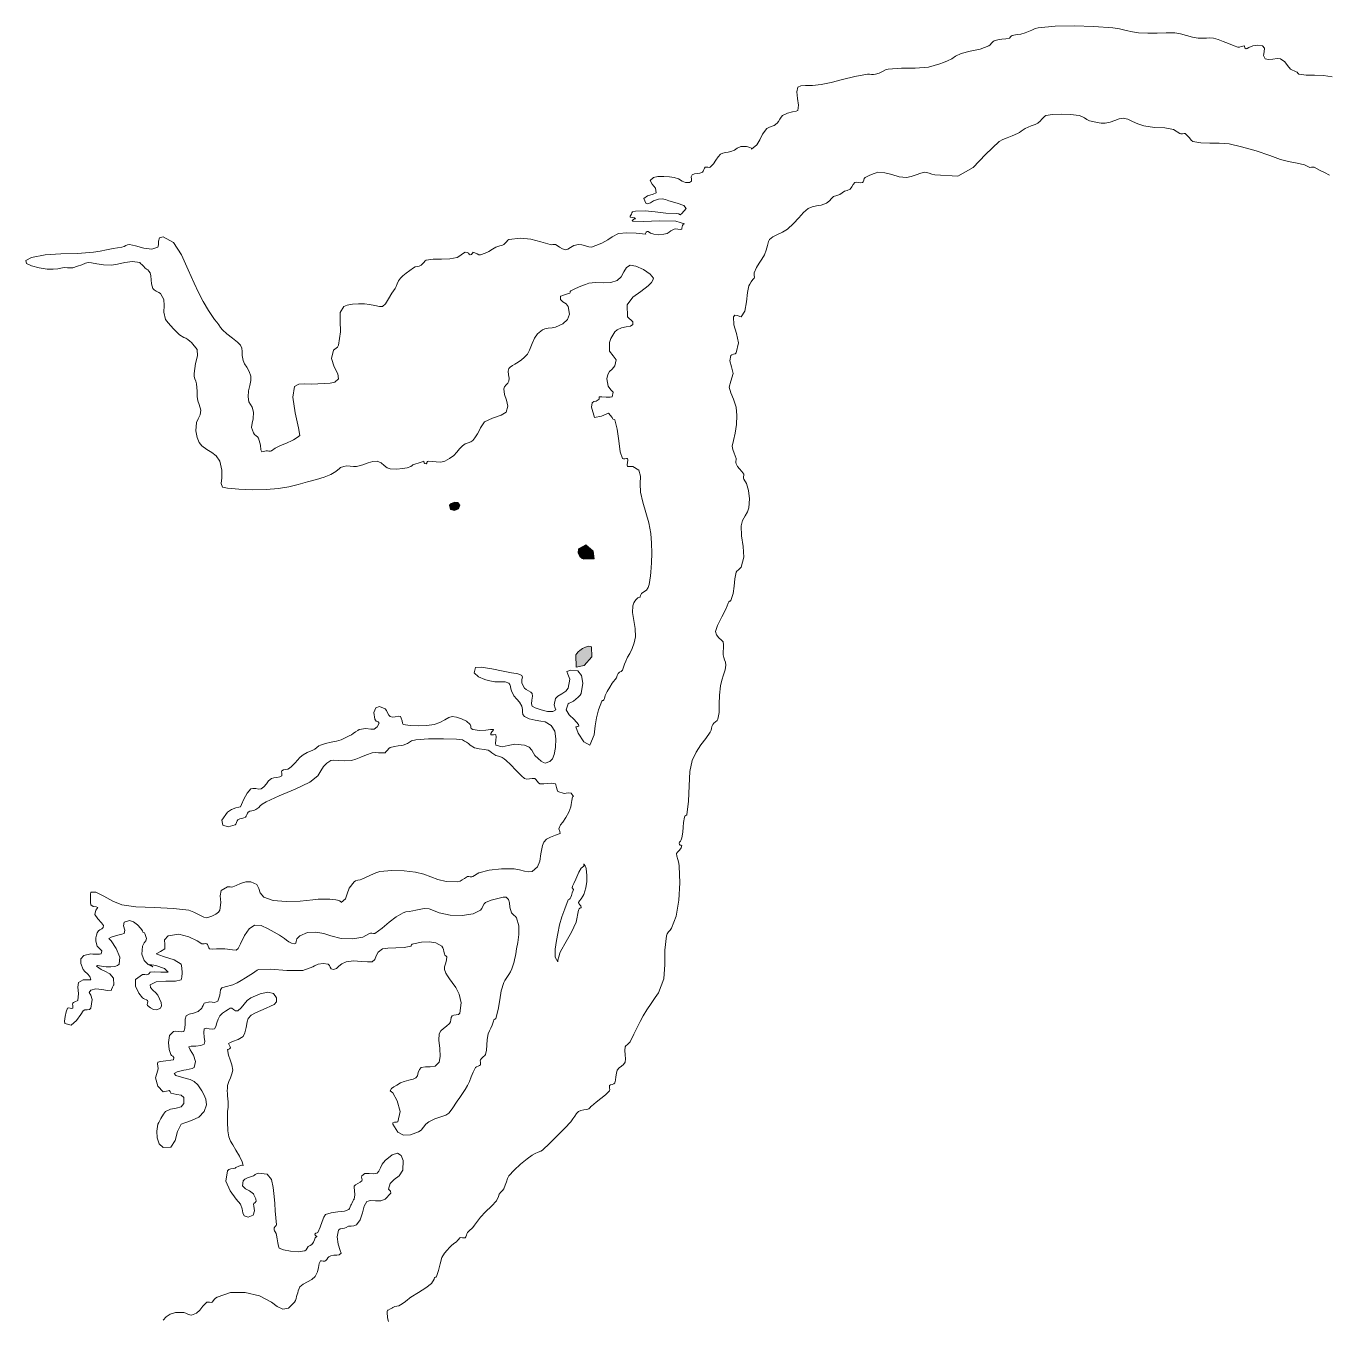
# Model space of a CAD drawing. Header units: inches. Extents: x 18 to 851, y -500 to 848.
# Drawn here: x 507.3 to 560.6, y 334.4 to 387.5 of the extents above; entities that cross this region are included whole.
import ezdxf

# ---------------------------------------------------------------- set-up
doc = ezdxf.new("R2010")
doc.units = ezdxf.units.IN
doc.header["$MEASUREMENT"] = 0
doc.layers.add('Layer 1', color=7, linetype='Continuous')

msp = doc.modelspace()

# ---------------------------------------------------------------- hatches: boundary and pattern name
at = {"layer": 'Layer 1', "true_color": 0xffffff}
for points in [[(524.668, 367.835), (524.736, 367.905), (524.869, 367.95), (525.007, 367.937), (525.092, 367.835), (525.042, 367.675), (524.874, 367.61), (524.709, 367.658)], [(529.962, 366.035), (530.258, 366.204), (530.554, 365.946), (530.606, 365.627), (530.174, 365.611), (530.114, 365.643), (530.016, 365.725), (529.943, 365.856)], [(530.067, 361.906), (530.125, 361.943), (530.246, 362.007), (530.383, 362.047), (530.491, 362.012), (530.508, 361.606), (530.186, 361.246), (529.857, 361.188), (529.855, 361.694), (529.89, 361.75), (529.947, 361.809), (530.012, 361.863)]]:
    msp.add_hatch(color=7, dxfattribs=at).paths.add_polyline_path(points)

# ---------------------------------------------------------------- linework, layer by layer
at = {"layer": 'Layer 1', "lineweight": 0}
for points in [[(512.915, 334.377), (513.047, 334.514), (513.204, 334.633), (513.428, 334.703), (513.762, 334.694), (513.854, 334.668), (513.934, 334.629), (514.008, 334.597), (514.08, 334.589), (514.293, 334.665), (514.429, 334.797), (514.549, 334.956), (514.715, 335.118), (514.76, 335.125), (514.824, 335.115), (514.887, 335.107), (514.927, 335.118), (514.979, 335.185), (515.018, 335.236), (515.064, 335.281), (515.139, 335.33), (515.682, 335.514), (516.284, 335.519), (516.87, 335.377), (517.362, 335.118), (517.604, 334.943), (517.83, 334.838), (518.061, 334.873), (518.314, 335.118), (518.353, 335.191), (518.377, 335.276), (518.397, 335.361), (518.421, 335.436), (518.439, 335.498), (518.465, 335.591), (518.494, 335.687), (518.526, 335.753), (518.66, 335.859), (518.842, 335.951), (519.024, 336.05), (519.162, 336.177), (519.25, 336.367), (519.287, 336.551), (519.315, 336.706), (519.374, 336.812), (519.418, 336.82), (519.482, 336.811), (519.546, 336.801), (519.586, 336.812), (519.635, 336.879), (519.671, 336.936), (519.719, 336.982), (519.797, 337.023), (519.918, 337.048), (520.039, 337.053), (520.146, 337.069), (520.221, 337.13), (520.183, 337.241), (520.106, 337.498), (520.061, 337.809), (520.115, 338.082), (520.18, 338.133), (520.267, 338.146), (520.357, 338.153), (520.433, 338.188), (520.527, 338.238), (520.635, 338.245), (520.747, 338.25), (520.856, 338.294), (521.007, 338.505), (521.097, 338.79), (521.172, 339.065), (521.279, 339.247), (521.432, 339.289), (521.637, 339.283), (521.849, 339.285), (522.021, 339.354), (522.258, 339.597), (522.241, 339.682), (522.168, 339.761), (522.232, 339.988), (522.398, 340.157), (522.603, 340.31), (522.754, 340.54), (522.762, 340.941), (522.68, 341.147), (522.528, 341.233), (522.309, 341.173), (522.021, 340.941), (521.908, 340.789), (521.833, 340.635), (521.772, 340.501), (521.703, 340.412), (521.558, 340.383), (521.369, 340.402), (521.189, 340.4), (521.068, 340.306), (521.062, 340.258), (521.072, 340.197), (521.079, 340.138), (521.068, 340.095), (520.999, 340.042), (520.901, 339.99), (520.808, 339.938), (520.75, 339.883), (520.76, 339.831), (520.775, 339.701), (520.778, 339.53), (520.75, 339.354), (520.735, 339.322), (520.705, 339.264), (520.67, 339.198), (520.645, 339.142), (520.626, 339.097), (520.598, 339.033), (520.566, 338.971), (520.538, 338.93), (520.356, 338.855), (520.087, 338.825), (519.806, 338.794), (519.586, 338.718), (519.514, 338.615), (519.438, 338.431), (519.355, 338.205), (519.268, 337.977), (519.242, 337.973), (519.188, 337.95), (519.147, 337.914), (519.162, 337.871), (519.219, 337.822), (519.221, 337.808), (519.193, 337.798), (519.162, 337.765), (519.129, 337.681), (519.083, 337.58), (519.024, 337.492), (518.95, 337.447), (518.875, 337.409), (518.824, 337.342), (518.782, 337.274), (518.738, 337.235), (518.456, 337.194), (518.14, 337.21), (517.857, 337.265), (517.68, 337.342), (517.646, 337.419), (517.618, 337.561), (517.596, 337.725), (517.574, 337.871), (517.55, 337.946), (517.516, 338.007), (517.484, 338.053), (517.468, 338.082), (517.476, 338.168), (517.514, 338.229), (517.556, 338.271), (517.574, 338.294), (517.547, 338.58), (517.522, 338.871), (517.497, 339.165), (517.468, 339.459), (517.436, 339.826), (517.369, 340.152), (517.193, 340.37), (516.833, 340.412), (516.745, 340.39), (516.698, 340.36), (516.666, 340.33), (516.621, 340.306), (516.506, 340.27), (516.379, 340.226), (516.266, 340.169), (516.197, 340.095), (516.176, 339.893), (516.293, 339.774), (516.468, 339.685), (516.621, 339.564), (516.639, 339.526), (516.678, 339.441), (516.716, 339.366), (516.727, 339.354), (516.729, 339.261), (516.691, 339.208), (516.646, 339.176), (516.621, 339.142), (516.646, 339.061), (516.67, 338.872), (516.616, 338.686), (516.409, 338.612), (516.246, 338.668), (516.187, 338.791), (516.159, 338.957), (516.092, 339.142), (515.918, 339.354), (515.669, 339.685), (515.498, 340.087), (515.562, 340.518), (515.618, 340.569), (515.698, 340.591), (515.789, 340.603), (515.88, 340.624), (515.906, 340.643), (516.021, 340.7), (516.145, 340.746), (516.197, 340.729), (516.159, 340.882), (516.049, 341.109), (515.906, 341.358), (515.773, 341.576), (515.681, 341.734), (515.61, 341.91), (515.569, 342.158), (515.562, 342.529), (515.561, 342.635), (515.557, 342.742), (515.555, 342.849), (515.562, 342.953), (515.586, 343.12), (515.592, 343.217), (515.582, 343.34), (515.562, 343.588), (515.556, 343.69), (515.552, 343.8), (515.553, 343.909), (515.562, 344.012), (515.608, 344.175), (515.68, 344.334), (515.744, 344.492), (515.773, 344.647), (515.742, 344.867), (515.669, 345.064), (515.596, 345.264), (515.562, 345.494), (515.588, 345.491), (515.641, 345.517), (515.68, 345.557), (515.668, 345.6), (515.607, 345.732), (515.762, 345.817), (516.001, 345.9), (516.197, 346.023), (516.268, 346.177), (516.323, 346.401), (516.369, 346.621), (516.409, 346.765), (516.525, 346.9), (516.704, 346.999), (516.921, 347.087), (517.15, 347.188), (517.328, 347.267), (517.479, 347.342), (517.573, 347.446), (517.574, 347.612), (517.447, 347.793), (517.216, 347.845), (516.898, 347.78), (516.515, 347.612), (516.371, 347.498), (516.246, 347.347), (516.122, 347.196), (515.985, 347.083), (515.891, 347.075), (515.809, 347.129), (515.735, 347.187), (515.668, 347.188), (515.581, 347.136), (515.471, 347.069), (515.354, 346.982), (515.244, 346.871), (515.178, 346.74), (515.129, 346.58), (515.085, 346.434), (515.032, 346.341), (514.946, 346.328), (514.813, 346.346), (514.685, 346.361), (514.609, 346.341), (514.584, 346.196), (514.605, 346.002), (514.63, 345.82), (514.609, 345.706), (514.468, 345.65), (514.258, 345.63), (514.065, 345.622), (513.974, 345.6), (514.028, 345.474), (514.159, 345.254), (514.25, 344.996), (514.186, 344.753), (514.109, 344.709), (513.991, 344.683), (513.864, 344.664), (513.762, 344.647), (513.501, 344.577), (513.378, 344.508), (513.446, 344.429), (513.762, 344.33), (514.028, 344.26), (514.199, 344.184), (514.337, 344.047), (514.503, 343.8), (514.594, 343.65), (514.675, 343.457), (514.696, 343.223), (514.609, 342.953), (514.38, 342.715), (514.083, 342.573), (513.812, 342.488), (513.656, 342.424), (513.514, 342.129), (513.407, 341.758), (513.24, 341.48), (512.915, 341.471), (512.751, 341.621), (512.673, 341.862), (512.663, 342.146), (512.703, 342.424), (512.74, 342.497), (512.829, 342.66), (512.934, 342.838), (513.021, 342.953), (513.219, 343.047), (513.455, 343.089), (513.659, 343.143), (513.762, 343.271), (513.762, 343.528), (513.659, 343.616), (513.477, 343.638), (513.232, 343.694), (513.229, 343.72), (513.206, 343.773), (513.17, 343.814), (513.127, 343.8), (512.916, 343.76), (512.705, 343.984), (512.6, 344.329), (512.703, 344.647), (512.718, 344.712), (512.703, 344.806), (512.688, 344.9), (512.703, 344.965), (512.814, 344.993), (513.031, 345.027), (513.242, 345.057), (513.339, 345.071), (513.352, 345.159), (513.318, 345.212), (513.269, 345.248), (513.232, 345.282), (513.166, 345.496), (513.133, 345.785), (513.177, 346.062), (513.339, 346.235), (513.433, 346.241), (513.559, 346.225), (513.681, 346.213), (513.762, 346.235), (513.815, 346.365), (513.822, 346.547), (513.825, 346.732), (513.868, 346.871), (513.984, 346.938), (514.161, 346.984), (514.351, 347.053), (514.503, 347.188), (514.523, 347.229), (514.555, 347.299), (514.588, 347.367), (514.609, 347.4), (514.84, 347.443), (515.03, 347.424), (515.168, 347.473), (515.244, 347.718), (515.27, 347.945), (515.322, 348.026), (515.468, 348.059), (515.773, 348.141), (515.954, 348.221), (516.119, 348.322), (516.297, 348.438), (516.515, 348.565), (516.587, 348.611), (516.685, 348.68), (516.777, 348.745), (516.833, 348.776), (517.321, 348.786), (518, 348.735), (518.65, 348.731), (519.057, 348.882), (519.129, 348.929), (519.281, 348.99), (519.48, 349.023), (519.691, 348.988), (519.74, 348.939), (519.773, 348.867), (519.819, 348.802), (519.903, 348.776), (520.025, 348.818), (520.123, 348.91), (520.244, 349.014), (520.433, 349.094), (520.737, 349.126), (521.039, 349.108), (521.303, 349.083), (521.491, 349.094), (521.604, 349.186), (521.665, 349.331), (521.745, 349.491), (521.915, 349.624), (522.134, 349.656), (522.466, 349.661), (522.813, 349.673), (523.08, 349.729), (523.101, 349.751), (523.113, 349.781), (523.136, 349.812), (523.186, 349.835), (523.521, 349.902), (523.83, 349.917), (524.109, 349.865), (524.351, 349.729), (524.399, 349.668), (524.424, 349.593), (524.438, 349.507), (524.456, 349.412), (524.479, 349.369), (524.515, 349.334), (524.548, 349.312), (524.562, 349.306), (524.55, 349.157), (524.502, 349.013), (524.457, 348.882), (524.456, 348.776), (524.516, 348.629), (524.581, 348.509), (524.663, 348.391), (524.773, 348.247), (524.923, 348.043), (525.066, 347.766), (525.143, 347.412), (525.092, 346.977), (525.038, 346.922), (524.947, 346.908), (524.85, 346.902), (524.773, 346.871), (524.736, 346.802), (524.72, 346.712), (524.703, 346.623), (524.668, 346.553), (524.545, 346.448), (524.42, 346.357), (524.312, 346.258), (524.244, 346.129), (524.231, 345.868), (524.266, 345.534), (524.289, 345.207), (524.244, 344.965), (524.078, 344.809), (523.879, 344.777), (523.678, 344.786), (523.503, 344.753), (523.43, 344.668), (523.387, 344.543), (523.348, 344.417), (523.291, 344.33), (523.176, 344.279), (522.998, 344.231), (522.81, 344.18), (522.656, 344.118), (522.507, 344.034), (522.381, 343.96), (522.287, 343.886), (522.232, 343.8), (522.341, 343.708), (522.524, 343.382), (522.642, 342.947), (522.55, 342.529), (522.498, 342.515), (522.413, 342.509), (522.343, 342.487), (522.338, 342.424), (522.547, 342.105), (522.783, 341.978), (523.061, 341.992), (523.397, 342.106), (523.508, 342.186), (523.599, 342.301), (523.695, 342.425), (523.82, 342.529), (523.926, 342.582), (524.07, 342.645), (524.224, 342.702), (524.351, 342.741), (524.52, 342.794), (524.645, 342.882), (524.78, 343.059), (524.985, 343.377), (525.084, 343.525), (525.195, 343.686), (525.308, 343.851), (525.409, 344.012), (525.492, 344.185), (525.56, 344.368), (525.631, 344.559), (525.727, 344.753), (525.768, 344.783), (525.836, 344.808), (525.902, 344.833), (525.938, 344.859), (525.945, 344.908), (525.937, 344.966), (525.93, 345.023), (525.938, 345.071), (525.985, 345.126), (526.053, 345.187), (526.116, 345.242), (526.15, 345.282), (526.189, 345.461), (526.201, 345.673), (526.214, 345.901), (526.256, 346.129), (526.306, 346.263), (526.359, 346.369), (526.415, 346.488), (526.468, 346.659), (526.492, 346.708), (526.525, 346.733), (526.556, 346.748), (526.573, 346.765), (526.662, 347.14), (526.725, 347.527), (526.791, 347.904), (526.892, 348.247), (526.932, 348.32), (526.99, 348.4), (527.052, 348.483), (527.104, 348.565), (527.167, 348.686), (527.22, 348.796), (527.267, 348.923), (527.314, 349.094), (527.337, 349.182), (527.361, 349.284), (527.39, 349.424), (527.421, 349.624), (527.466, 349.882), (527.512, 350.212), (527.513, 350.566), (527.421, 350.894), (527.377, 350.946), (527.312, 351.004), (527.247, 351.06), (527.209, 351.106), (527.145, 351.328), (527.122, 351.514), (527.091, 351.654), (526.997, 351.741), (526.874, 351.737), (526.643, 351.695), (526.377, 351.623), (526.15, 351.529), (526.089, 351.467), (526.039, 351.377), (525.992, 351.284), (525.938, 351.212), (525.631, 351.066), (525.188, 350.998), (524.698, 351.01), (524.244, 351.106), (524.016, 351.197), (523.838, 351.263), (523.625, 351.276), (523.291, 351.212), (523.158, 351.184), (523.013, 351.161), (522.874, 351.137), (522.762, 351.106), (522.475, 350.942), (522.193, 350.715), (521.906, 350.472), (521.598, 350.259), (521.552, 350.254), (521.487, 350.263), (521.425, 350.27), (521.386, 350.259), (521.117, 350.106), (520.697, 350.039), (520.224, 350.054), (519.797, 350.153), (519.51, 350.248), (519.183, 350.31), (518.846, 350.293), (518.526, 350.153), (518.408, 350.029), (518.377, 349.928), (518.366, 349.859), (518.314, 349.835), (518.186, 349.857), (518.078, 349.909), (517.984, 349.977), (517.892, 350.047), (517.696, 350.179), (517.479, 350.313), (517.229, 350.447), (516.938, 350.577), (516.671, 350.592), (516.448, 350.438), (516.26, 350.168), (516.092, 349.835), (515.998, 349.639), (515.914, 349.567), (515.761, 349.577), (515.456, 349.624), (515.284, 349.629), (515.109, 349.618), (514.948, 349.61), (514.821, 349.624), (514.788, 349.661), (514.764, 349.729), (514.74, 349.797), (514.715, 349.835), (514.665, 349.842), (514.607, 349.833), (514.551, 349.826), (514.503, 349.835), (514.319, 349.95), (513.98, 350.12), (513.56, 350.226), (513.127, 350.153), (512.979, 349.987), (512.992, 349.797), (512.994, 349.626), (512.809, 349.518), (512.639, 349.423), (512.929, 349.315), (513.37, 349.176), (513.656, 348.988), (513.693, 348.84), (513.702, 348.645), (513.688, 348.463), (513.656, 348.353), (513.432, 348.295), (513.035, 348.295), (512.632, 348.271), (512.386, 348.141), (512.395, 348.034), (512.492, 347.925), (512.615, 347.818), (512.703, 347.718), (512.775, 347.57), (512.833, 347.417), (512.853, 347.282), (512.809, 347.188), (512.661, 347.119), (512.522, 347.133), (512.395, 347.202), (512.279, 347.294), (512.27, 347.335), (512.279, 347.4), (512.289, 347.465), (512.279, 347.506), (512.232, 347.532), (512.171, 347.556), (512.11, 347.582), (512.068, 347.612), (511.922, 347.807), (511.781, 348.086), (511.784, 348.366), (512.068, 348.565), (512.12, 348.57), (512.174, 348.565), (512.228, 348.561), (512.279, 348.565), (512.323, 348.588), (512.356, 348.624), (512.377, 348.657), (512.386, 348.671), (512.58, 348.679), (512.821, 348.668), (513.03, 348.659), (513.127, 348.671), (512.98, 348.815), (512.619, 348.936), (512.354, 348.977), (512.491, 348.882), (512.312, 348.981), (512.142, 349.151), (512.04, 349.398), (512.068, 349.729), (512.14, 349.865), (512.212, 349.946), (512.238, 350.051), (512.174, 350.259), (512.149, 350.28), (512.115, 350.287), (512.084, 350.307), (512.068, 350.365), (512.01, 350.461), (511.872, 350.606), (511.699, 350.737), (511.539, 350.788), (511.32, 350.711), (511.297, 350.563), (511.342, 350.395), (511.327, 350.259), (511.224, 350.228), (511.009, 350.17), (510.794, 350.104), (510.691, 350.047), (510.794, 349.947), (510.992, 349.643), (511.146, 349.276), (511.115, 348.988), (511.049, 348.942), (510.933, 348.904), (510.776, 348.881), (510.586, 348.882), (510.395, 348.91), (510.226, 348.934), (510.185, 348.906), (510.374, 348.776), (510.521, 348.712), (510.728, 348.6), (510.89, 348.417), (510.903, 348.141), (510.889, 348.13), (510.843, 348.049), (510.801, 347.961), (510.797, 347.93), (510.643, 347.917), (510.406, 347.956), (510.153, 347.981), (509.95, 347.93), (509.887, 347.83), (509.948, 347.725), (510.012, 347.537), (509.95, 347.188), (509.895, 347.134), (509.808, 347.12), (509.711, 347.114), (509.633, 347.083), (509.541, 346.934), (509.367, 346.676), (509.141, 346.489), (508.892, 346.553), (508.877, 346.656), (508.898, 346.843), (508.943, 347.043), (508.997, 347.188), (509.034, 347.198), (509.1, 347.19), (509.167, 347.181), (509.209, 347.188), (509.22, 347.231), (509.21, 347.293), (509.199, 347.356), (509.209, 347.4), (509.249, 347.423), (509.32, 347.455), (509.389, 347.485), (509.421, 347.506), (509.453, 347.796), (509.423, 348.047), (509.444, 348.24), (509.633, 348.353), (509.691, 348.354), (509.8, 348.352), (509.903, 348.35), (509.95, 348.353), (509.917, 348.483), (509.819, 348.594), (509.707, 348.689), (509.633, 348.776), (509.544, 349.015), (509.539, 349.208), (509.661, 349.345), (509.95, 349.412), (510.034, 349.409), (510.174, 349.401), (510.307, 349.398), (510.374, 349.412), (510.403, 349.546), (510.325, 349.63), (510.219, 349.737), (510.162, 349.941), (510.165, 350.076), (510.183, 350.185), (510.216, 350.278), (510.268, 350.365), (510.324, 350.409), (510.398, 350.446), (510.46, 350.496), (510.479, 350.577), (510.396, 350.688), (510.238, 350.852), (510.122, 351.038), (510.162, 351.212), (510.235, 351.319), (510.17, 351.347), (510.048, 351.36), (509.95, 351.423), (509.938, 351.519), (509.934, 351.695), (509.937, 351.867), (509.95, 351.953), (510.164, 351.946), (510.489, 351.783), (510.862, 351.573), (511.221, 351.423), (511.798, 351.35), (512.561, 351.317), (513.342, 351.284), (513.974, 351.212), (514.183, 351.134), (514.397, 351.02), (514.586, 350.922), (514.715, 350.894), (514.919, 350.966), (515.077, 351.047), (515.188, 351.132), (515.244, 351.212), (515.287, 351.526), (515.253, 351.803), (515.294, 352.022), (515.562, 352.165), (515.614, 352.168), (515.668, 352.164), (515.722, 352.16), (515.773, 352.165), (515.909, 352.22), (516.097, 352.304), (516.308, 352.371), (516.515, 352.376), (516.761, 352.263), (516.845, 352.1), (516.896, 351.916), (517.044, 351.741), (517.438, 351.604), (517.965, 351.562), (518.534, 351.583), (519.057, 351.635), (519.274, 351.655), (519.508, 351.663), (519.754, 351.657), (520.009, 351.635), (520.068, 351.621), (520.156, 351.591), (520.224, 351.557), (520.221, 351.529), (520.401, 351.673), (520.472, 351.876), (520.549, 352.118), (520.75, 352.376), (520.816, 352.412), (520.906, 352.439), (520.998, 352.462), (521.068, 352.482), (521.217, 352.549), (521.428, 352.649), (521.644, 352.745), (521.809, 352.8), (522.295, 352.843), (522.808, 352.825), (523.271, 352.768), (523.609, 352.694), (523.896, 352.585), (524.182, 352.467), (524.525, 352.383), (524.985, 352.376), (525.104, 352.403), (525.193, 352.452), (525.285, 352.516), (525.409, 352.588), (525.454, 352.592), (525.52, 352.584), (525.582, 352.578), (525.621, 352.588), (525.873, 352.742), (526.292, 352.851), (526.8, 352.908), (527.314, 352.906), (527.539, 352.869), (527.743, 352.815), (527.918, 352.78), (528.056, 352.8), (528.279, 352.984), (528.377, 353.224), (528.42, 353.517), (528.479, 353.859), (528.541, 354.001), (528.648, 354.119), (528.804, 354.212), (529.009, 354.282), (529.201, 354.362), (529.194, 354.444), (529.148, 354.552), (529.221, 354.706), (529.314, 354.821), (529.438, 355.008), (529.559, 355.229), (529.645, 355.447), (529.659, 355.546), (529.686, 355.718), (529.717, 355.86), (529.75, 355.871), (529.657, 356.017), (529.54, 356.019), (529.369, 356), (529.115, 356.083), (529.08, 356.144), (529.053, 356.249), (529.03, 356.35), (529.009, 356.4), (528.857, 356.425), (528.701, 356.41), (528.54, 356.391), (528.374, 356.4), (528.322, 356.437), (528.262, 356.506), (528.204, 356.575), (528.162, 356.612), (528.062, 356.619), (527.946, 356.604), (527.833, 356.593), (527.738, 356.612), (527.626, 356.719), (527.404, 356.946), (527.164, 357.191), (526.997, 357.353), (526.909, 357.427), (526.832, 357.479), (526.732, 357.521), (526.573, 357.564), (526.486, 357.606), (526.4, 357.672), (526.32, 357.737), (526.256, 357.776), (526.085, 357.809), (525.89, 357.832), (525.691, 357.879), (525.515, 357.988), (525.441, 358.049), (525.363, 358.101), (525.281, 358.149), (525.197, 358.2), (524.955, 358.223), (524.422, 358.242), (523.801, 358.239), (523.291, 358.2), (523.109, 358.155), (523.025, 358.105), (522.941, 358.05), (522.762, 357.988), (522.683, 357.975), (522.565, 357.958), (522.413, 357.93), (522.232, 357.882), (522.184, 357.844), (522.12, 357.773), (522.061, 357.704), (522.021, 357.67), (521.891, 357.661), (521.755, 357.674), (521.62, 357.685), (521.491, 357.67), (521.258, 357.588), (521.034, 357.492), (520.828, 357.405), (520.645, 357.353), (520.355, 357.333), (520.112, 357.348), (519.924, 357.366), (519.797, 357.353), (519.635, 357.25), (519.502, 357.104), (519.384, 356.924), (519.268, 356.718), (518.938, 356.463), (518.342, 356.182), (517.68, 355.903), (517.15, 355.659), (516.983, 355.558), (516.902, 355.492), (516.839, 355.43), (516.727, 355.341), (516.646, 355.306), (516.562, 355.291), (516.48, 355.275), (516.409, 355.235), (516.381, 355.19), (516.356, 355.126), (516.332, 355.063), (516.303, 355.023), (516.232, 354.994), (516.147, 354.975), (516.061, 354.954), (515.985, 354.917), (515.957, 354.875), (515.932, 354.808), (515.906, 354.743), (515.88, 354.706), (515.584, 354.63), (515.371, 354.702), (515.332, 354.909), (515.562, 355.235), (515.725, 355.345), (515.895, 355.406), (516.03, 355.434), (516.092, 355.447), (516.135, 355.547), (516.235, 355.77), (516.37, 356.016), (516.515, 356.188), (516.604, 356.209), (516.721, 356.197), (516.841, 356.18), (516.938, 356.188), (517.057, 356.274), (517.153, 356.397), (517.248, 356.522), (517.362, 356.612), (517.456, 356.635), (517.587, 356.654), (517.711, 356.679), (517.785, 356.718), (517.792, 356.763), (517.782, 356.827), (517.774, 356.89), (517.785, 356.929), (517.862, 356.966), (517.947, 356.982), (518.031, 356.998), (518.104, 357.035), (518.192, 357.113), (518.272, 357.187), (518.348, 357.264), (518.421, 357.353), (518.542, 357.496), (518.663, 357.592), (518.822, 357.675), (519.057, 357.776), (519.139, 357.824), (519.226, 357.888), (519.308, 357.949), (519.374, 357.988), (519.578, 358.05), (519.809, 358.099), (520.033, 358.145), (520.221, 358.2), (520.334, 358.25), (520.447, 358.307), (520.554, 358.363), (520.645, 358.412), (520.719, 358.459), (520.813, 358.527), (520.902, 358.59), (520.962, 358.624), (521.24, 358.665), (521.437, 358.643), (521.581, 358.637), (521.703, 358.729), (521.78, 358.881), (521.743, 358.941), (521.66, 358.974), (521.598, 359.047), (521.569, 359.326), (521.64, 359.509), (521.795, 359.567), (522.021, 359.471), (522.082, 359.4), (522.129, 359.308), (522.175, 359.218), (522.232, 359.153), (522.325, 359.133), (522.441, 359.15), (522.559, 359.168), (522.656, 359.153), (522.689, 359.094), (522.721, 358.986), (522.745, 358.883), (522.762, 358.835), (523.051, 358.787), (523.396, 358.777), (523.741, 358.796), (524.032, 358.835), (524.27, 358.913), (524.469, 359.022), (524.634, 359.117), (524.773, 359.153), (524.957, 359.127), (525.164, 359.069), (525.361, 358.973), (525.515, 358.835), (525.544, 358.763), (525.541, 358.706), (525.552, 358.661), (525.621, 358.624), (525.896, 358.583), (526.152, 358.597), (526.355, 358.625), (526.468, 358.624), (526.456, 358.59), (526.407, 358.526), (526.363, 358.459), (526.362, 358.412), (526.403, 358.407), (526.473, 358.413), (526.541, 358.418), (526.573, 358.412), (526.576, 358.324), (526.563, 358.188), (526.557, 358.059), (526.573, 357.988), (526.829, 357.912), (527.067, 357.964), (527.35, 358.028), (527.738, 357.988), (527.932, 357.894), (528.045, 357.771), (528.11, 357.65), (528.162, 357.564), (528.301, 357.432), (528.427, 357.33), (528.526, 357.266), (528.586, 357.247), (528.783, 357.309), (528.898, 357.415), (528.964, 357.596), (529.009, 357.882), (529.03, 358.242), (528.982, 358.554), (528.843, 358.794), (528.586, 358.941), (528.415, 358.971), (528.181, 359.003), (527.937, 359.058), (527.738, 359.153), (527.678, 359.237), (527.664, 359.338), (527.661, 359.452), (527.633, 359.576), (527.536, 359.743), (527.425, 359.865), (527.312, 360.002), (527.209, 360.212), (527.188, 360.299), (527.171, 360.389), (527.147, 360.47), (527.104, 360.529), (526.955, 360.577), (526.757, 360.577), (526.52, 360.58), (526.256, 360.635), (526.113, 360.681), (525.862, 360.79), (525.675, 360.955), (525.727, 361.165), (525.961, 361.182), (526.398, 361.117), (526.871, 361.022), (527.209, 360.953), (527.309, 360.938), (527.43, 360.918), (527.546, 360.889), (527.633, 360.847), (527.664, 360.773), (527.64, 360.676), (527.639, 360.531), (527.738, 360.317), (527.808, 360.26), (527.905, 360.208), (527.999, 360.159), (528.056, 360.106), (528.065, 359.989), (528.044, 359.83), (528.028, 359.677), (528.056, 359.576), (528.183, 359.512), (528.422, 359.427), (528.69, 359.364), (528.903, 359.365), (529.029, 359.427), (529.006, 359.502), (528.956, 359.64), (529.009, 359.894), (529.105, 359.989), (529.269, 360.087), (529.434, 360.194), (529.538, 360.317), (529.601, 360.69), (529.526, 360.896), (529.484, 360.999), (529.645, 361.059), (529.926, 361.031), (530.088, 360.84), (530.134, 360.52), (530.067, 360.106), (530.024, 360.039), (529.941, 359.959), (529.843, 359.874), (529.75, 359.788), (529.704, 359.76), (529.641, 359.736), (529.579, 359.712), (529.538, 359.682), (529.458, 359.429), (529.576, 359.226), (529.782, 359.039), (529.962, 358.835), (529.972, 358.777), (529.934, 358.751), (529.883, 358.741), (529.855, 358.729), (529.943, 358.47), (530.172, 358.114), (530.428, 357.986), (530.598, 358.412), (530.64, 358.77), (530.696, 359.106), (530.782, 359.439), (530.915, 359.788), (530.939, 359.809), (530.974, 359.816), (531.004, 359.836), (531.021, 359.894), (531.058, 360.026), (531.14, 360.19), (531.242, 360.366), (531.338, 360.529), (531.393, 360.6), (531.461, 360.672), (531.521, 360.752), (531.55, 360.847), (531.581, 360.926), (531.646, 360.974), (531.715, 361.012), (531.762, 361.059), (531.81, 361.178), (531.852, 361.302), (531.902, 361.436), (531.974, 361.588), (532.059, 361.749), (532.156, 361.949), (532.24, 362.181), (532.291, 362.435), (532.28, 362.771), (532.222, 363.105), (532.171, 363.422), (532.186, 363.706), (532.223, 363.817), (532.268, 363.893), (532.325, 363.954), (532.397, 364.023), (532.438, 364.047), (532.469, 364.052), (532.492, 364.069), (532.503, 364.129), (532.545, 364.209), (532.638, 364.273), (532.742, 364.344), (532.82, 364.447), (532.856, 364.575), (532.887, 364.75), (532.91, 364.931), (532.927, 365.082), (532.953, 365.459), (532.961, 365.861), (532.952, 366.27), (532.927, 366.67), (532.85, 367.107), (532.723, 367.535), (532.592, 367.954), (532.503, 368.364), (532.495, 368.71), (532.502, 369.024), (532.43, 369.273), (532.186, 369.423), (532.139, 369.424), (532.075, 369.417), (532.014, 369.413), (531.974, 369.423), (531.959, 369.487), (531.975, 369.583), (531.988, 369.679), (531.974, 369.741), (531.93, 369.75), (531.866, 369.74), (531.803, 369.73), (531.762, 369.741), (531.665, 370.024), (531.609, 370.476), (531.551, 370.957), (531.444, 371.329), (531.416, 371.352), (531.383, 371.358), (531.354, 371.376), (531.338, 371.435), (531.192, 371.61), (530.902, 371.482), (530.619, 371.437), (530.491, 371.858), (530.516, 372.039), (530.582, 372.089), (530.684, 372.103), (530.809, 372.176), (530.811, 372.196), (530.809, 372.231), (530.806, 372.266), (530.809, 372.282), (530.917, 372.283), (531.09, 372.271), (531.254, 372.264), (531.338, 372.282), (531.377, 372.465), (531.287, 372.566), (531.169, 372.71), (531.127, 373.023), (531.163, 373.201), (531.236, 373.312), (531.333, 373.412), (531.444, 373.553), (531.508, 373.801), (531.381, 373.956), (531.232, 374.148), (531.232, 374.506), (531.288, 374.667), (531.364, 374.816), (531.453, 374.941), (531.55, 375.035), (531.728, 375.115), (531.92, 375.147), (532.086, 375.177), (532.186, 375.247), (532.191, 375.352), (532.122, 375.429), (532.031, 375.495), (531.974, 375.564), (531.959, 376.05), (532.185, 376.364), (532.518, 376.596), (532.82, 376.835), (532.878, 376.895), (532.952, 376.976), (533.014, 377.067), (533.032, 377.153), (532.9, 377.319), (532.623, 377.498), (532.312, 377.636), (532.079, 377.682), (531.934, 377.592), (531.825, 377.41), (531.712, 377.204), (531.55, 377.047), (531.283, 376.972), (530.972, 376.964), (530.658, 376.971), (530.386, 376.941), (530.244, 376.892), (530.052, 376.814), (529.842, 376.721), (529.645, 376.623), (529.621, 376.596), (529.615, 376.562), (529.598, 376.533), (529.538, 376.518), (529.501, 376.499), (529.388, 376.458), (529.271, 376.421), (529.221, 376.412), (529.217, 376.272), (529.317, 376.18), (529.449, 376.098), (529.538, 375.988), (529.588, 375.678), (529.514, 375.446), (529.32, 375.272), (529.009, 375.141), (528.873, 375.111), (528.718, 375.09), (528.576, 375.068), (528.479, 375.035), (528.281, 374.87), (528.156, 374.686), (528.061, 374.465), (527.95, 374.188), (527.861, 374.03), (527.745, 373.904), (527.6, 373.787), (527.421, 373.659), (527.349, 373.615), (527.25, 373.56), (527.158, 373.501), (527.104, 373.447), (527.079, 373.329), (527.092, 373.188), (527.111, 373.044), (527.104, 372.917), (527.06, 372.845), (526.99, 372.774), (526.925, 372.695), (526.892, 372.6), (526.924, 372.374), (527.002, 372.135), (527.053, 371.89), (526.997, 371.647), (526.791, 371.524), (526.437, 371.409), (526.098, 371.254), (525.938, 371.012), (525.9, 370.916), (525.812, 370.759), (525.708, 370.597), (525.621, 370.482), (525.545, 370.435), (525.437, 370.394), (525.314, 370.345), (525.197, 370.271), (525.079, 370.148), (524.968, 370.012), (524.839, 369.873), (524.668, 369.741), (524.47, 369.635), (524.314, 369.602), (524.124, 369.611), (523.82, 369.635), (523.759, 369.623), (523.738, 369.588), (523.732, 369.551), (523.715, 369.529), (523.658, 369.538), (523.626, 369.575), (523.611, 369.616), (523.609, 369.635), (523.541, 369.615), (523.469, 369.585), (523.387, 369.554), (523.291, 369.529), (523.202, 369.506), (523.158, 369.481), (523.129, 369.454), (523.08, 369.423), (522.93, 369.37), (522.741, 369.333), (522.51, 369.316), (522.232, 369.317), (522.104, 369.364), (521.989, 369.462), (521.863, 369.568), (521.703, 369.635), (521.526, 369.628), (521.334, 369.568), (521.114, 369.489), (520.856, 369.423), (520.727, 369.418), (520.589, 369.432), (520.453, 369.44), (520.326, 369.423), (520.202, 369.375), (520.137, 369.329), (520.086, 369.277), (520.009, 369.211), (519.797, 369.09), (519.531, 368.987), (519.214, 368.89), (518.845, 368.788), (518.462, 368.684), (518.076, 368.591), (517.651, 368.518), (517.15, 368.47), (516.595, 368.462), (516.023, 368.486), (515.566, 368.529), (515.351, 368.576), (515.303, 368.72), (515.324, 368.955), (515.332, 369.265), (515.244, 369.635), (515.1, 369.858), (514.913, 369.998), (514.707, 370.114), (514.503, 370.271), (514.4, 370.406), (514.31, 370.614), (514.263, 370.888), (514.291, 371.223), (514.354, 371.374), (514.436, 371.542), (514.472, 371.737), (514.397, 371.964), (514.34, 372.113), (514.322, 372.287), (514.316, 372.511), (514.291, 372.812), (514.263, 372.927), (514.226, 373.019), (514.194, 373.113), (514.186, 373.235), (514.252, 373.643), (514.329, 373.955), (514.309, 374.226), (514.08, 374.506), (514.015, 374.565), (513.938, 374.633), (513.854, 374.69), (513.762, 374.717), (513.589, 374.826), (513.35, 375.063), (513.131, 375.312), (513.021, 375.458), (512.949, 375.748), (512.961, 376.021), (512.949, 376.278), (512.809, 376.518), (512.737, 376.566), (512.64, 376.619), (512.547, 376.675), (512.491, 376.729), (512.438, 376.911), (512.426, 377.086), (512.421, 377.242), (512.386, 377.364), (512.337, 377.436), (512.293, 377.484), (512.242, 377.525), (512.174, 377.576), (512.127, 377.621), (512.061, 377.69), (511.997, 377.756), (511.962, 377.788), (511.661, 377.834), (511.346, 377.792), (511.048, 377.722), (510.797, 377.682), (510.475, 377.696), (510.199, 377.736), (509.985, 377.775), (509.845, 377.788), (509.732, 377.759), (509.586, 377.702), (509.409, 377.635), (509.209, 377.576), (509.105, 377.567), (508.997, 377.576), (508.89, 377.585), (508.785, 377.576), (508.604, 377.538), (508.407, 377.517), (508.162, 377.525), (507.833, 377.576), (507.523, 377.655), (507.32, 377.755), (507.293, 377.872), (507.516, 378), (508.074, 378.113), (508.722, 378.143), (509.4, 378.155), (510.057, 378.211), (510.341, 378.263), (510.593, 378.316), (510.867, 378.37), (511.221, 378.423), (511.318, 378.448), (511.392, 378.483), (511.459, 378.515), (511.539, 378.529), (511.789, 378.479), (512.121, 378.385), (512.452, 378.337), (512.703, 378.423), (512.723, 378.521), (512.726, 378.67), (512.77, 378.802), (512.915, 378.847), (513.342, 378.609), (513.679, 378.104), (513.951, 377.494), (514.186, 376.941), (514.369, 376.563), (514.564, 376.192), (514.781, 375.825), (515.032, 375.458), (515.119, 375.34), (515.2, 375.227), (515.277, 375.124), (515.351, 375.035), (515.532, 374.868), (515.759, 374.691), (515.967, 374.527), (516.092, 374.4), (516.144, 374.272), (516.155, 374.141), (516.162, 373.979), (516.197, 373.765), (516.258, 373.634), (516.354, 373.49), (516.452, 373.324), (516.515, 373.129), (516.513, 372.949), (516.473, 372.75), (516.427, 372.528), (516.409, 372.282), (516.441, 372.08), (516.507, 371.964), (516.576, 371.849), (516.621, 371.647), (516.611, 371.378), (516.565, 371.195), (516.548, 371.026), (516.621, 370.8), (516.669, 370.739), (516.733, 370.683), (516.795, 370.632), (516.833, 370.588), (516.913, 370.295), (516.929, 370.1), (516.975, 370.017), (517.15, 370.059), (517.195, 370.061), (517.261, 370.053), (517.324, 370.048), (517.362, 370.059), (517.51, 370.171), (517.729, 370.275), (517.977, 370.376), (518.209, 370.482), (518.267, 370.517), (518.373, 370.586), (518.478, 370.655), (518.526, 370.694), (518.474, 371.002), (518.337, 371.616), (518.242, 372.271), (518.314, 372.706), (518.48, 372.792), (518.726, 372.812), (519.003, 372.804), (519.268, 372.812), (519.544, 372.827), (519.773, 372.836), (519.962, 372.886), (520.115, 373.023), (520.092, 373.22), (519.94, 373.512), (519.824, 373.851), (519.903, 374.188), (519.96, 374.241), (520.021, 374.274), (520.075, 374.318), (520.115, 374.4), (520.19, 374.952), (520.178, 375.396), (520.186, 375.739), (520.326, 375.988), (520.467, 376.047), (520.685, 376.08), (520.935, 376.094), (521.174, 376.094), (521.385, 376.069), (521.602, 376.022), (521.791, 375.985), (521.915, 375.988), (522.039, 376.102), (522.165, 376.304), (522.299, 376.533), (522.444, 376.729), (522.483, 376.8), (522.525, 376.914), (522.58, 377.041), (522.656, 377.153), (522.754, 377.247), (522.885, 377.357), (523.033, 377.47), (523.186, 377.576), (523.258, 377.61), (523.335, 377.628), (523.416, 377.647), (523.503, 377.682), (523.552, 377.725), (523.613, 377.793), (523.672, 377.859), (523.715, 377.894), (523.99, 377.932), (524.332, 377.93), (524.683, 377.937), (524.985, 378), (525.051, 378.041), (525.15, 378.111), (525.247, 378.179), (525.303, 378.211), (525.395, 378.207), (525.447, 378.169), (525.48, 378.127), (525.515, 378.105), (525.566, 378.12), (525.603, 378.156), (525.621, 378.194), (525.621, 378.211), (525.71, 378.186), (525.795, 378.145), (525.871, 378.111), (525.938, 378.105), (526.124, 378.169), (526.281, 378.249), (526.426, 378.337), (526.573, 378.423), (526.646, 378.452), (526.725, 378.472), (526.808, 378.494), (526.892, 378.529), (526.938, 378.57), (527.003, 378.641), (527.066, 378.708), (527.104, 378.741), (527.576, 378.786), (528.007, 378.743), (528.408, 378.646), (528.797, 378.529), (528.849, 378.523), (528.902, 378.528), (528.957, 378.533), (529.009, 378.529), (529.087, 378.488), (529.186, 378.42), (529.302, 378.353), (529.433, 378.317), (529.519, 378.344), (529.629, 378.412), (529.773, 378.486), (529.962, 378.529), (530.096, 378.514), (530.241, 378.47), (530.379, 378.43), (530.491, 378.423), (530.672, 378.483), (530.916, 378.59), (531.16, 378.719), (531.338, 378.847), (531.599, 378.98), (531.941, 379.015), (532.327, 378.992), (532.715, 378.953), (532.71, 378.979), (532.736, 379.03), (532.777, 379.069), (532.82, 379.059), (532.906, 378.994), (533.046, 378.949), (533.231, 378.932), (533.456, 378.953), (533.6, 378.988), (533.679, 379.031), (533.752, 379.087), (533.879, 379.165), (533.952, 379.175), (534.04, 379.162), (534.127, 379.15), (534.197, 379.165), (534.199, 379.207), (534.224, 379.304), (534.261, 379.383), (534.303, 379.376), (533.952, 379.491), (533.299, 379.498), (532.618, 379.47), (532.186, 379.482), (532.167, 379.513), (532.21, 379.558), (532.267, 379.591), (532.291, 379.588), (532.257, 379.628), (532.165, 379.641), (532.083, 379.654), (532.079, 379.694), (532.13, 379.777), (532.14, 379.834), (532.173, 379.875), (532.291, 379.905), (532.688, 379.918), (533.11, 379.871), (533.546, 379.814), (533.985, 379.8), (534.076, 379.788), (534.105, 379.761), (534.128, 379.753), (534.197, 379.8), (534.377, 380.011), (534.278, 380.134), (534.007, 380.222), (533.668, 380.329), (533.521, 380.383), (533.391, 380.406), (533.239, 380.391), (533.032, 380.329), (532.992, 380.298), (532.907, 380.239), (532.805, 380.199), (532.715, 380.223), (532.642, 380.412), (532.795, 380.524), (533.015, 380.592), (533.139, 380.646), (533.117, 380.848), (532.985, 381.011), (532.903, 381.151), (533.032, 381.282), (533.217, 381.323), (533.454, 381.327), (533.693, 381.308), (533.879, 381.282), (534.064, 381.219), (534.205, 381.134), (534.343, 381.071), (534.515, 381.07), (534.593, 381.124), (534.597, 381.208), (534.586, 381.304), (534.621, 381.388), (534.712, 381.434), (534.823, 381.45), (534.938, 381.461), (535.044, 381.494), (535.074, 381.535), (535.1, 381.603), (535.124, 381.669), (535.15, 381.706), (535.199, 381.71), (535.259, 381.702), (535.317, 381.694), (535.361, 381.706), (535.491, 381.84), (535.591, 381.992), (535.682, 382.133), (535.785, 382.235), (535.884, 382.279), (535.986, 382.303), (536.095, 382.319), (536.209, 382.341), (536.352, 382.404), (536.472, 382.484), (536.619, 382.546), (536.844, 382.553), (536.902, 382.54), (536.992, 382.514), (537.061, 382.48), (537.056, 382.447), (537.269, 382.618), (537.396, 382.826), (537.512, 383.055), (537.691, 383.294), (537.763, 383.336), (537.863, 383.37), (537.984, 383.418), (538.115, 383.505), (538.17, 383.577), (538.219, 383.67), (538.269, 383.76), (538.326, 383.823), (538.535, 383.922), (538.736, 383.977), (538.892, 384.008), (538.962, 384.035), (538.982, 384.246), (538.94, 384.527), (538.909, 384.8), (538.962, 384.988), (539.076, 385.036), (539.273, 385.053), (539.553, 385.063), (539.915, 385.094), (540.321, 385.173), (540.787, 385.296), (541.292, 385.424), (541.82, 385.517), (541.898, 385.519), (541.98, 385.513), (542.062, 385.509), (542.139, 385.517), (542.293, 385.569), (542.429, 385.635), (542.553, 385.694), (542.668, 385.729), (543.203, 385.763), (543.771, 385.769), (544.314, 385.808), (544.785, 385.941), (544.934, 386.002), (545.102, 386.067), (545.271, 386.148), (545.421, 386.258), (545.662, 386.375), (546.029, 386.459), (546.436, 386.549), (546.797, 386.682), (546.847, 386.725), (546.906, 386.792), (546.965, 386.857), (547.009, 386.894), (547.163, 386.933), (547.33, 386.951), (547.495, 386.967), (547.644, 387), (547.658, 387.017), (547.676, 387.048), (547.704, 387.082), (547.75, 387.105), (547.887, 387.133), (547.988, 387.146), (548.104, 387.165), (548.279, 387.211), (548.42, 387.266), (548.559, 387.331), (548.69, 387.389), (548.809, 387.423), (549.508, 387.485), (550.29, 387.5), (551.1, 387.475), (551.879, 387.423), (552.154, 387.38), (552.422, 387.316), (552.683, 387.252), (552.938, 387.211), (553.32, 387.199), (553.702, 387.21), (554.071, 387.222), (554.42, 387.211), (554.66, 387.171), (554.905, 387.107), (555.146, 387.042), (555.373, 387), (555.555, 386.994), (555.715, 387.005), (555.863, 387.013), (556.009, 387), (556.203, 386.944), (556.408, 386.865), (556.626, 386.774), (556.855, 386.682), (557, 386.635), (557.076, 386.631), (557.147, 386.653), (557.279, 386.682), (557.273, 386.654), (557.3, 386.604), (557.343, 386.566), (557.385, 386.576), (557.461, 386.622), (557.618, 386.678), (557.817, 386.709), (558.021, 386.682), (558.103, 386.587), (558.082, 386.444), (558.058, 386.287), (558.126, 386.152), (558.258, 386.122), (558.438, 386.141), (558.622, 386.165), (558.762, 386.152), (558.938, 386.025), (559.047, 385.873), (559.172, 385.729), (559.396, 385.623), (559.441, 385.599), (559.473, 385.564), (559.493, 385.532), (559.503, 385.517), (559.811, 385.485), (560.158, 385.476), (560.522, 385.46), (560.879, 385.411)], [(560.762, 381.377), (560.555, 381.479), (560.351, 381.588), (560.138, 381.706), (560.093, 381.71), (560.027, 381.701), (559.965, 381.695), (559.926, 381.706), (559.743, 381.799), (559.436, 381.866), (559.081, 381.933), (558.762, 382.023), (558.325, 382.185), (557.755, 382.373), (557.158, 382.545), (556.644, 382.658), (556.244, 382.69), (555.851, 382.689), (555.482, 382.7), (555.161, 382.764), (555.097, 382.815), (555.019, 382.907), (554.933, 383.006), (554.844, 383.082), (554.798, 383.087), (554.733, 383.078), (554.671, 383.071), (554.632, 383.082), (554.367, 383.251), (554.006, 383.313), (553.587, 383.338), (553.149, 383.399), (552.905, 383.481), (552.688, 383.582), (552.488, 383.671), (552.303, 383.717), (552.143, 383.693), (551.96, 383.622), (551.764, 383.546), (551.562, 383.505), (551.403, 383.512), (551.229, 383.537), (551.061, 383.573), (550.926, 383.611), (550.812, 383.664), (550.712, 383.728), (550.613, 383.786), (550.503, 383.823), (550.136, 383.869), (549.755, 383.886), (549.404, 383.872), (549.126, 383.823), (549.08, 383.79), (549.016, 383.726), (548.953, 383.657), (548.914, 383.611), (548.805, 383.504), (548.691, 383.452), (548.53, 383.401), (548.279, 383.294), (548.194, 383.243), (548.123, 383.188), (548.05, 383.133), (547.962, 383.082), (547.747, 382.992), (547.541, 382.914), (547.36, 382.84), (547.221, 382.764), (546.651, 382.225), (546.15, 381.685), (545.521, 381.339), (544.573, 381.388), (544.455, 381.421), (544.339, 381.456), (544.234, 381.482), (544.15, 381.494), (544.002, 381.464), (543.814, 381.395), (543.609, 381.322), (543.408, 381.282), (543.109, 381.312), (542.811, 381.397), (542.52, 381.478), (542.244, 381.494), (542.169, 381.475), (542.041, 381.431), (541.883, 381.366), (541.715, 381.282), (541.684, 381.241), (541.659, 381.173), (541.635, 381.107), (541.608, 381.07), (541.535, 381.061), (541.448, 381.073), (541.362, 381.084), (541.291, 381.07), (541.229, 380.997), (541.175, 380.893), (541.1, 380.798), (540.974, 380.752), (540.87, 380.718), (540.777, 380.647), (540.677, 380.577), (540.55, 380.541), (540.422, 380.501), (540.338, 380.417), (540.254, 380.316), (540.127, 380.223), (539.92, 380.15), (539.727, 380.114), (539.548, 380.08), (539.385, 380.011), (539.191, 379.849), (538.993, 379.63), (538.779, 379.391), (538.538, 379.165), (538.333, 379.033), (538.121, 378.935), (537.933, 378.846), (537.797, 378.741), (537.758, 378.648), (537.717, 378.49), (537.662, 378.299), (537.585, 378.105), (537.479, 377.923), (537.371, 377.76), (537.263, 377.584), (537.162, 377.364), (537.16, 377.319), (537.167, 377.253), (537.172, 377.19), (537.162, 377.153), (537.109, 377.092), (537.045, 376.997), (536.986, 376.9), (536.95, 376.835), (536.892, 376.557), (536.854, 376.171), (536.784, 375.8), (536.633, 375.564), (536.581, 375.582), (536.479, 375.617), (536.375, 375.626), (536.314, 375.564), (536.336, 375.238), (536.447, 374.881), (536.519, 374.496), (536.421, 374.082), (536.379, 374.047), (536.317, 374.025), (536.254, 374.005), (536.209, 373.976), (536.16, 373.757), (536.236, 373.515), (536.299, 373.238), (536.209, 372.917), (536.139, 372.671), (536.202, 372.438), (536.323, 372.18), (536.421, 371.858), (536.448, 371.516), (536.434, 371.147), (536.386, 370.79), (536.314, 370.482), (536.269, 370.259), (536.287, 370.117), (536.346, 369.972), (536.421, 369.741), (536.424, 369.69), (536.417, 369.634), (536.412, 369.578), (536.421, 369.529), (536.485, 369.421), (536.569, 369.322), (536.658, 369.22), (536.738, 369.105), (536.742, 369.06), (536.734, 368.995), (536.728, 368.933), (536.738, 368.894), (536.854, 368.721), (536.938, 368.44), (536.975, 368.095), (536.95, 367.729), (536.89, 367.56), (536.79, 367.393), (536.692, 367.208), (536.633, 366.988), (536.646, 366.572), (536.71, 366.135), (536.736, 365.701), (536.633, 365.294), (536.59, 365.245), (536.521, 365.184), (536.455, 365.125), (536.421, 365.082), (536.367, 364.811), (536.338, 364.509), (536.298, 364.203), (536.209, 363.917), (536.184, 363.896), (536.149, 363.889), (536.119, 363.87), (536.103, 363.812), (536.018, 363.595), (535.837, 363.247), (535.656, 362.89), (535.573, 362.647), (535.617, 362.509), (535.72, 362.392), (535.829, 362.295), (535.892, 362.224), (535.912, 362.101), (535.904, 361.962), (535.891, 361.822), (535.892, 361.694), (535.918, 361.578), (535.954, 361.486), (535.984, 361.393), (535.997, 361.271), (535.971, 361.076), (535.911, 360.873), (535.842, 360.656), (535.785, 360.423), (535.745, 360.04), (535.736, 359.662), (535.725, 359.321), (535.68, 359.047), (535.641, 358.992), (535.576, 358.936), (535.51, 358.882), (535.468, 358.835), (535.434, 358.749), (535.416, 358.67), (535.397, 358.595), (535.361, 358.518), (535.177, 358.259), (534.978, 357.993), (534.785, 357.699), (534.621, 357.353), (534.531, 356.9), (534.497, 356.313), (534.473, 355.689), (534.409, 355.129), (534.396, 355.124), (534.361, 355.1), (534.325, 355.063), (534.303, 355.023), (534.263, 354.807), (534.246, 354.611), (534.232, 354.411), (534.197, 354.176), (534.172, 354.1), (534.139, 354.042), (534.107, 353.998), (534.091, 353.965), (534.096, 353.901), (534.132, 353.881), (534.174, 353.876), (534.197, 353.859), (534.173, 353.775), (534.1, 353.679), (534.022, 353.594), (533.985, 353.541), (533.996, 353.428), (534.031, 353.289), (534.069, 353.144), (534.091, 353.012), (534.11, 352.329), (534.074, 351.618), (533.967, 350.968), (533.773, 350.471), (533.717, 350.393), (533.654, 350.32), (533.6, 350.243), (533.562, 350.153), (533.495, 349.572), (533.505, 348.977), (533.463, 348.388), (533.244, 347.824), (533.108, 347.62), (532.939, 347.374), (532.765, 347.114), (532.609, 346.871), (532.483, 346.644), (532.36, 346.393), (532.229, 346.116), (532.079, 345.812), (532.038, 345.764), (531.968, 345.701), (531.9, 345.64), (531.867, 345.6), (531.856, 345.445), (531.876, 345.279), (531.892, 345.115), (531.867, 344.965), (531.806, 344.88), (531.717, 344.813), (531.624, 344.743), (531.55, 344.647), (531.512, 344.519), (531.495, 344.376), (531.48, 344.237), (531.444, 344.118), (531.403, 344.087), (531.336, 344.062), (531.27, 344.038), (531.232, 344.012), (531.228, 343.963), (531.236, 343.903), (531.243, 343.845), (531.232, 343.8), (531.073, 343.634), (530.881, 343.478), (530.679, 343.324), (530.491, 343.165), (530.471, 343.146), (530.434, 343.108), (530.398, 343.073), (530.386, 343.059), (530.301, 343.033), (530.177, 343.015), (530.052, 342.991), (529.962, 342.953), (529.88, 342.865), (529.802, 342.757), (529.726, 342.641), (529.645, 342.529), (529.401, 342.258), (529.102, 341.957), (528.782, 341.652), (528.479, 341.365), (528.41, 341.323), (528.302, 341.277), (528.177, 341.223), (528.056, 341.153), (527.85, 341.001), (527.586, 340.788), (527.318, 340.546), (527.104, 340.306), (527.046, 340.197), (527, 340.062), (526.953, 339.917), (526.892, 339.776), (526.838, 339.706), (526.769, 339.634), (526.708, 339.554), (526.68, 339.459), (526.591, 339.277), (526.389, 339.057), (526.147, 338.825), (525.938, 338.612), (525.853, 338.504), (525.773, 338.394), (525.697, 338.287), (525.621, 338.188), (525.568, 338.133), (525.515, 338.085), (525.461, 338.036), (525.409, 337.977), (525.384, 337.93), (525.359, 337.867), (525.332, 337.807), (525.303, 337.765), (525.259, 337.757), (525.194, 337.767), (525.132, 337.775), (525.092, 337.765), (525.039, 337.699), (524.997, 337.649), (524.949, 337.604), (524.88, 337.553), (524.764, 337.462), (524.666, 337.363), (524.569, 337.254), (524.456, 337.13), (524.359, 336.951), (524.288, 336.695), (524.221, 336.419), (524.139, 336.177), (524.113, 336.154), (524.079, 336.147), (524.049, 336.129), (524.032, 336.07), (523.934, 335.892), (523.698, 335.707), (523.393, 335.52), (523.08, 335.33), (523.026, 335.287), (522.932, 335.21), (522.806, 335.112), (522.656, 335.012), (522.582, 334.977), (522.509, 334.957), (522.43, 334.938), (522.338, 334.906), (522.323, 334.893), (522.243, 334.843), (522.157, 334.799), (522.127, 334.8), (522.114, 334.734), (522.114, 334.644), (522.12, 334.552), (522.127, 334.482), (522.164, 334.333)], [(524.668, 367.835), (524.736, 367.905), (524.869, 367.95), (525.007, 367.937), (525.092, 367.835), (525.042, 367.675), (524.874, 367.61), (524.709, 367.658), (524.668, 367.835), (524.668, 367.835)], [(529.962, 366.035), (530.258, 366.204), (530.554, 365.946), (530.606, 365.627), (530.174, 365.611), (530.114, 365.643), (530.016, 365.725), (529.943, 365.856), (529.962, 366.035), (529.962, 366.035)], [(530.067, 361.906), (530.125, 361.943), (530.246, 362.007), (530.383, 362.047), (530.491, 362.012), (530.508, 361.606), (530.186, 361.246), (529.857, 361.188), (529.855, 361.694), (529.89, 361.75), (529.947, 361.809), (530.012, 361.863), (530.067, 361.906), (530.067, 361.906)], [(530.174, 353.012), (530.172, 353.027), (530.173, 353.062), (530.174, 353.098), (530.174, 353.118), (530.194, 353.079), (530.227, 353.034), (530.259, 352.979), (530.279, 352.906), (530.303, 352.649), (530.296, 352.392), (530.254, 352.127), (530.174, 351.847), (530.134, 351.78), (530.063, 351.682), (529.995, 351.587), (529.962, 351.529), (529.975, 351.478), (530.019, 351.432), (530.061, 351.382), (530.067, 351.318), (530.05, 351.304), (530.015, 351.291), (529.98, 351.265), (529.962, 351.212), (529.862, 350.717), (529.678, 350.309), (529.45, 349.928), (529.221, 349.518), (529.192, 349.44), (529.149, 349.299), (529.115, 349.162), (529.115, 349.094), (528.999, 349.284), (529.001, 349.604), (529.061, 349.961), (529.115, 350.259), (529.179, 350.606), (529.273, 350.935), (529.395, 351.27), (529.538, 351.635), (529.557, 351.653), (529.588, 351.668), (529.621, 351.693), (529.645, 351.741), (529.667, 351.814), (529.702, 351.921), (529.735, 352.018), (529.75, 352.059), (529.7, 352.124), (529.713, 352.199), (529.771, 352.311), (529.855, 352.482), (529.893, 352.579), (529.972, 352.763), (530.071, 352.939), (530.174, 353.012), (530.174, 353.012)], [(529.855, 352.482), (529.771, 352.311), (529.713, 352.199), (529.7, 352.124), (529.75, 352.059), (529.735, 352.018), (529.702, 351.921), (529.667, 351.814), (529.645, 351.741), (529.621, 351.693), (529.588, 351.668), (529.557, 351.653), (529.538, 351.635), (529.395, 351.27), (529.273, 350.935), (529.179, 350.606), (529.115, 350.259), (529.061, 349.961), (529.001, 349.604), (528.999, 349.284), (529.115, 349.094), (529.115, 349.162), (529.149, 349.299), (529.192, 349.44), (529.221, 349.518), (529.45, 349.928), (529.678, 350.309), (529.862, 350.717), (529.962, 351.212), (529.98, 351.265), (530.015, 351.291), (530.05, 351.304), (530.067, 351.318), (530.061, 351.382), (530.019, 351.432), (529.975, 351.478), (529.962, 351.529), (529.995, 351.587), (530.063, 351.682), (530.134, 351.78), (530.174, 351.847), (530.254, 352.127), (530.296, 352.392), (530.303, 352.649), (530.279, 352.906), (530.259, 352.979), (530.227, 353.034), (530.194, 353.079), (530.174, 353.118), (530.174, 353.098), (530.173, 353.062), (530.172, 353.027), (530.174, 353.012), (530.071, 352.939), (529.972, 352.763), (529.893, 352.579), (529.855, 352.482), (529.855, 352.482)]]:
    msp.add_lwpolyline(points, dxfattribs=at)

doc.saveas('drawing.dxf')
